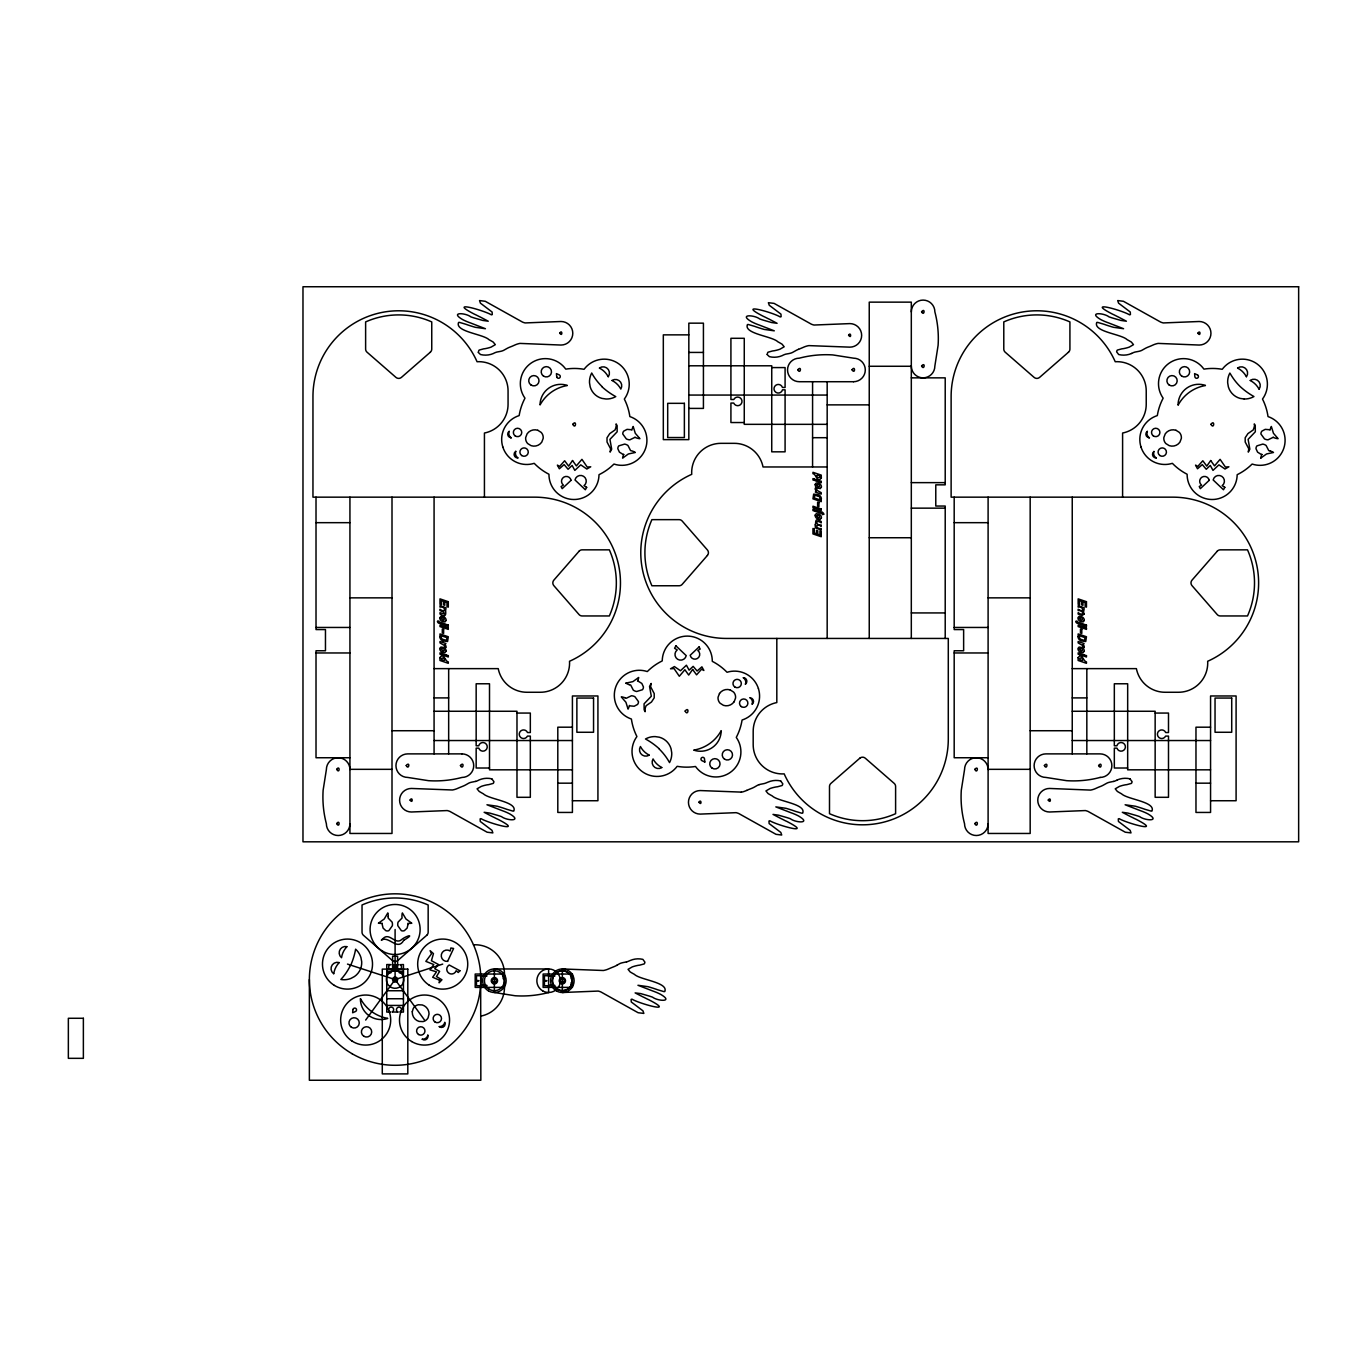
<?xml version="1.0" encoding="UTF-8"?>
<svg xmlns="http://www.w3.org/2000/svg" width="1367" height="1367" viewBox="0 0 1367 1367"><rect width="100%" height="100%" fill="white"/><g stroke="black" fill="none" stroke-linecap="round" stroke-linejoin="round"><path stroke-width="1.5" d="M816.509 475.631C817.91 480.398 823.156 475.391 817.244 475.152M444.753 659.902C444.788 656.04 437.525 659.031 444.104 660.449M1082.92 659.902C1082.647 655.784 1075.829 659.236 1082.271 660.449M445.984 620.515L444.976 621.917L442.464 621.438A3.674 3.674 0 0 1 439.798 617.679M445.984 651.239L444.976 652.657L442.464 652.179A3.674 3.674 0 0 1 439.798 648.419M815.262 484.362L816.27 482.961L818.765 483.422A3.674 3.674 0 0 1 821.447 487.182M815.262 515.086L816.27 513.684L818.765 514.163A3.674 3.674 0 0 1 821.447 517.922M439.918 617.696L440.96 616.295L443.455 616.773A3.657 3.657 0 0 1 446.103 620.515M439.918 648.419L440.96 647.018L443.455 647.497A3.657 3.657 0 0 1 446.103 651.256M821.311 487.182L820.285 488.583L817.791 488.104A3.657 3.657 0 0 1 815.142 484.345M821.311 517.905L820.285 519.306L817.791 518.828A3.657 3.657 0 0 1 815.142 515.086M491.864 778.951L493.931 781.668A11.278 11.278 0 0 1 493.675 782.607A2.29 2.29 0 0 1 493.197 783.411L488.685 784.641A23.41 23.41 0 0 0 486.549 784.948L484.704 785.359A40.907 40.907 0 0 0 481.269 786.401L477.066 788.827L479.168 791.408A91.384 91.384 0 0 0 483.371 793.817C489.01 799.439 517.683 801.763 513.821 811.007A4.05 4.05 0 0 1 512.915 811.092L506.764 809.298A124.38 124.38 0 0 0 503.312 808.102L501.877 807.641A180.649 180.649 0 0 0 497.092 806.205L486.96 804.77L502.031 810.58A57.687 57.687 0 0 1 509.686 813.861C523.117 821.67 506.935 820.815 501.535 816.646A86.702 86.702 0 0 0 497.742 815.398L492.24 813.809A92.99 92.99 0 0 1 489.779 813.092L484.14 812.288L492.12 816.475A56.611 56.611 0 0 1 494.017 817.381L496.136 818.457A36.806 36.806 0 0 0 497.878 819.26C526.38 833.904 488.002 823.002 481.047 818.662A2.649 2.649 0 0 0 480.125 818.936L480.261 821.464L491.966 830.316L492.872 832.913L487.13 832.213L449.88 811.417A17.412 17.412 0 0 0 447.214 810.563L411.364 811.998A11.773 11.773 0 0 1 399.591 800.225A11.773 11.773 0 0 1 411.364 788.451L452.392 789.989A21.889 21.889 0 0 0 457.877 788.281L459.209 787.717A42.104 42.104 0 0 1 460.508 787.17L462.764 786.264A26.776 26.776 0 0 0 466.164 784.624L468.608 783.223A11.978 11.978 0 0 1 470.299 782.522L471.427 782.232A37.268 37.268 0 0 1 472.948 781.924L475.511 781.394M767.195 354.378L767.297 353.933A11.278 11.278 0 0 1 767.57 352.994A2.29 2.29 0 0 1 768.049 352.19L772.56 350.96A23.41 23.41 0 0 0 774.696 350.653L776.541 350.242A40.907 40.907 0 0 0 779.976 349.2L784.18 346.774L782.078 344.194A91.384 91.384 0 0 0 777.857 341.784C772.235 336.162 743.563 333.838 747.424 324.594A4.05 4.05 0 0 1 748.33 324.509L754.481 326.303A124.38 124.38 0 0 0 757.933 327.499L759.368 327.96A180.649 180.649 0 0 0 764.136 329.413L774.286 330.831L759.215 325.021A57.687 57.687 0 0 1 751.56 321.741C738.129 313.932 754.311 314.786 759.71 318.955A86.702 86.702 0 0 0 763.504 320.203L769.006 321.792A92.99 92.99 0 0 1 771.466 322.509L777.088 323.313L769.125 319.126A56.611 56.611 0 0 1 767.229 318.221L765.11 317.144A36.806 36.806 0 0 0 763.367 316.341C735.036 301.868 772.885 312.411 780.198 316.939A2.649 2.649 0 0 0 781.121 316.666L780.967 314.137L769.279 305.285L768.374 302.688L774.098 303.389L811.366 324.184A17.412 17.412 0 0 0 814.014 325.038L849.881 323.603A11.773 11.773 0 0 1 861.654 335.376A11.773 11.773 0 0 1 849.881 347.15L808.854 345.612A21.889 21.889 0 0 0 803.369 347.321L802.036 347.884A42.104 42.104 0 0 1 800.737 348.431L798.482 349.337M478.296 352.447L480.518 354.531A20.215 20.215 0 0 0 493.35 353.523L494.188 353.062A19.804 19.804 0 0 1 496.87 352.054L499.433 351.575A37.268 37.268 0 0 0 500.971 351.268L502.082 350.96A11.978 11.978 0 0 0 503.774 350.277L506.234 348.893A26.776 26.776 0 0 1 509.618 347.218L511.873 346.329A42.104 42.104 0 0 0 513.172 345.766L514.488 345.185A21.889 21.889 0 0 1 519.973 343.407L561.017 345.048A11.773 11.773 0 0 0 572.79 333.275A11.773 11.773 0 0 0 561.017 321.501L525.167 322.937A17.412 17.412 0 0 1 522.502 322.082L485.251 301.287L479.527 300.569L480.432 303.166L492.12 312.035L492.274 314.547A2.649 2.649 0 0 1 491.334 314.82C484.311 310.463 446.052 299.629 474.503 314.222A36.806 36.806 0 0 1 476.246 315.025L478.365 316.102A56.611 56.611 0 0 0 480.261 317.024L488.241 321.211L482.619 320.408A92.99 92.99 0 0 0 480.142 319.673L474.639 318.101A86.702 86.702 0 0 1 470.846 316.854C465.446 312.667 449.265 311.83 462.695 319.622A57.687 57.687 0 0 0 470.351 322.885L485.422 328.712L475.289 327.294A180.649 180.649 0 0 1 470.504 325.842L469.069 325.38A124.38 124.38 0 0 1 465.617 324.184L459.466 322.39A4.05 4.05 0 0 0 458.56 322.492C454.733 331.737 483.269 334.044 489.01 339.682A91.384 91.384 0 0 1 493.214 342.075L495.315 344.655L491.129 347.098A40.907 40.907 0 0 1 487.677 348.124L485.832 348.534A23.41 23.41 0 0 1 483.696 348.841L479.185 350.072A2.29 2.29 0 0 0 478.706 350.892A11.278 11.278 0 0 0 478.45 351.815L478.365 352.19M767.16 354.566L769.382 356.65A20.215 20.215 0 0 0 782.214 355.625L783.052 355.181A19.804 19.804 0 0 1 785.735 354.156L788.298 353.694A37.268 37.268 0 0 0 789.818 353.37L790.929 353.079A11.978 11.978 0 0 0 792.638 352.378L795.098 351.011A26.776 26.776 0 0 1 798.482 349.32M447.59 961.377L453.605 948.476L450.871 947.98L450.136 951.005A5.69 5.69 0 0 0 441.404 954.371A5.69 5.69 0 0 0 447.59 961.377M719.486 693.462L718.068 697.204A7.519 7.519 0 0 0 720.067 703.202L723.451 705.338A9.364 9.364 0 0 0 734.113 701.767M734.13 701.784L735.549 698.041A7.519 7.519 0 0 0 733.566 692.044L730.183 689.908M365.673 1020.055L395.097 979.558L442.703 964.094M1260.716 458.116L1266.543 453.964L1273.48 452.477A12.286 12.286 0 0 0 1270.131 450.939M617.132 965.102L619.593 963.718A11.978 11.978 0 0 1 621.302 963.034L622.412 962.744A37.268 37.268 0 0 1 623.933 962.419L626.496 961.907M746.741 790.416L748.074 789.836A42.104 42.104 0 0 1 749.355 789.272L751.628 788.383A26.776 26.776 0 0 0 755.028 786.726L757.455 785.324A11.978 11.978 0 0 1 759.163 784.641M1131.483 353.438L1132.354 353.062A19.804 19.804 0 0 1 1135.037 352.054L1137.6 351.575A37.268 37.268 0 0 0 1139.138 351.268L1140.249 350.96A11.978 11.978 0 0 0 1141.941 350.277L1144.401 348.893A26.776 26.776 0 0 1 1147.784 347.218L1150.04 346.329A42.104 42.104 0 0 0 1151.339 345.766L1152.654 345.185A21.889 21.889 0 0 1 1158.139 343.407L1199.184 345.048A11.773 11.773 0 0 0 1210.957 333.275A11.773 11.773 0 0 0 1199.184 321.501L1163.334 322.937A17.412 17.412 0 0 1 1160.668 322.082L1123.418 301.287L1117.693 300.569L1118.582 303.166L1130.287 312.035L1130.424 314.547A2.649 2.649 0 0 1 1129.501 314.82C1122.358 310.377 1084.287 299.698 1112.67 314.222A36.806 36.806 0 0 1 1114.413 315.025L1116.531 316.102A56.611 56.611 0 0 0 1118.428 317.024L1126.408 321.211L1120.769 320.408A92.99 92.99 0 0 0 1118.309 319.673L1112.806 318.101A86.702 86.702 0 0 1 1109.013 316.854C1103.613 312.667 1087.414 311.83 1100.862 319.622A57.687 57.687 0 0 0 1108.517 322.885L1123.589 328.712L1113.456 327.294A180.649 180.649 0 0 1 1108.671 325.842L1107.236 325.38A124.38 124.38 0 0 1 1103.784 324.184L1097.633 322.39A4.05 4.05 0 0 0 1096.727 322.492C1093.036 331.822 1121.401 334.009 1127.177 339.682A91.384 91.384 0 0 1 1131.38 342.075L1133.482 344.655L1129.296 347.098A40.907 40.907 0 0 1 1125.844 348.124L1123.999 348.534A23.41 23.41 0 0 1 1121.863 348.841L1117.352 350.072A2.29 2.29 0 0 0 1116.873 350.892A11.278 11.278 0 0 0 1116.617 351.815L1118.684 354.531A20.215 20.215 0 0 0 1131.517 353.523M1117.232 780.044L1116.361 780.437A19.804 19.804 0 0 1 1113.678 781.446M759.163 784.641L760.274 784.333A37.268 37.268 0 0 1 761.812 784.026L764.358 783.513A19.804 19.804 0 0 0 767.041 782.522L767.929 782.163A20.215 20.215 0 0 1 780.745 780.95M1113.661 781.394L1111.115 781.907A37.268 37.268 0 0 0 1109.577 782.232L1108.466 782.522A11.978 11.978 0 0 0 1106.774 783.223L1104.314 784.59A26.776 26.776 0 0 1 1100.931 786.281L1098.675 787.17A42.104 42.104 0 0 0 1097.376 787.717L1096.061 788.315A21.889 21.889 0 0 1 1090.576 790.092L1049.531 788.451A11.773 11.773 0 0 0 1037.758 800.225A11.773 11.773 0 0 0 1049.531 811.998L1085.381 810.563A17.412 17.412 0 0 1 1088.047 811.417L1125.297 832.213L1131.022 832.913L1130.133 830.316L1118.428 821.464L1118.291 818.936A2.649 2.649 0 0 1 1119.214 818.662C1126.237 823.037 1164.496 833.853 1136.045 819.26A36.806 36.806 0 0 1 1134.302 818.457L1132.184 817.381A56.611 56.611 0 0 0 1130.287 816.475L1122.307 812.288L1127.946 813.092A92.99 92.99 0 0 0 1130.406 813.809L1135.909 815.398A86.702 86.702 0 0 1 1139.702 816.646C1145.102 820.832 1161.301 821.67 1147.853 813.861A57.687 57.687 0 0 0 1140.198 810.597L1125.126 804.77L1135.259 806.205A180.649 180.649 0 0 1 1140.044 807.641L1141.479 808.102A124.38 124.38 0 0 1 1144.931 809.298L1151.082 811.092A4.05 4.05 0 0 0 1151.988 811.007C1155.816 801.745 1127.279 799.456 1121.538 793.817A91.384 91.384 0 0 1 1117.335 791.408L1115.233 788.827L1119.436 786.401A40.907 40.907 0 0 1 1122.871 785.359L1124.716 784.948A23.41 23.41 0 0 1 1126.852 784.641L1131.363 783.411A2.29 2.29 0 0 0 1131.842 782.607A11.278 11.278 0 0 0 1132.098 781.668L1130.031 778.951M741.256 792.108L700.212 790.553A11.773 11.773 0 0 0 688.455 802.326A11.773 11.773 0 0 0 700.212 814.1L736.078 812.664A17.412 17.412 0 0 1 738.744 813.519L775.995 834.314L781.719 835.032L780.813 832.435L769.125 823.566L768.972 821.054A2.649 2.649 0 0 1 769.911 820.781C776.986 825.172 815.193 835.955 786.743 821.379A36.806 36.806 0 0 1 784.983 820.576L782.881 819.499A56.611 56.611 0 0 0 780.984 818.577L773.004 814.407L778.626 815.193A92.99 92.99 0 0 0 781.104 815.928L786.606 817.5A86.702 86.702 0 0 1 790.399 818.748C795.799 822.934 811.981 823.771 798.533 815.979A57.687 57.687 0 0 0 790.895 812.716L775.824 806.889L785.957 808.307A180.649 180.649 0 0 1 790.741 809.76L792.177 810.221A124.38 124.38 0 0 1 795.628 811.417L801.763 813.211A4.05 4.05 0 0 0 802.685 813.109C806.513 803.864 777.977 801.558 772.235 795.919A91.384 91.384 0 0 1 768.032 793.526L765.93 790.946L770.117 788.503A40.907 40.907 0 0 1 773.568 787.477L775.414 787.067A23.41 23.41 0 0 1 777.55 786.76L782.061 785.529A2.29 2.29 0 0 0 782.539 784.709A11.278 11.278 0 0 0 782.795 783.787L780.711 781.07M625.932 683.124L632.87 681.637L638.697 677.485A15.686 15.686 0 0 1 637.552 681.176A8.287 8.287 0 0 1 638.645 681.467L641.824 683.449L643.396 686.849A4.118 4.118 0 0 1 642.439 689.737L636.663 691.497A8.185 8.185 0 0 1 633.297 690.13L630.665 685.004L629.264 684.696M510.985 437.884L511.275 437.867A5.365 5.365 0 0 1 509.19 431.237A3.588 3.588 0 0 0 511.002 437.73M1149.151 437.884L1149.442 437.867A5.365 5.365 0 0 1 1147.357 431.237A3.588 3.588 0 0 0 1149.169 437.73M688.831 334.864L663.32 334.864L663.32 439.627L688.831 439.627L688.831 323.159L703.424 323.159L703.424 408.408L688.831 408.408M688.831 352.43L703.424 352.43M688.831 365.792L771.74 365.792L771.74 451.828L785.085 451.828L785.085 389.817L782.488 389.817A4.306 4.306 0 0 1 775.926 392.346A4.306 4.306 0 0 1 775.721 385.306A4.306 4.306 0 0 1 782.437 387.459L785.085 387.459L785.085 367.586L771.74 367.586M869.241 366.271L911.311 366.271M911.311 377.856L945.212 377.856L945.212 484.841L935.78 484.841L935.78 506.046L945.212 506.046L945.212 638.44M688.831 395.063L827.172 395.063M827.172 404.871L869.241 404.871M744.263 422.54L730.918 422.54L730.918 403.06L733.72 403.06A4.306 4.306 0 0 0 740.282 404.82A4.306 4.306 0 0 0 740.418 398.036A4.306 4.306 0 0 0 733.806 399.506L730.918 399.506L730.918 338.298L744.263 338.298L744.263 424.334L827.172 424.334M812.579 437.696L827.172 437.696M827.172 466.967L763.025 466.967A29.271 29.271 0 0 0 734.301 443.335L720.956 443.335A29.271 29.271 0 0 0 691.719 474.332A85.745 85.745 0 0 0 726.475 638.44L948.288 638.44L948.288 739.137A85.745 85.745 0 0 1 784.18 773.876A29.271 29.271 0 0 1 753.183 744.656L753.183 731.311A29.271 29.271 0 0 1 776.815 702.57L776.815 638.44M911.311 482.636L945.212 482.636M911.311 508.148L945.212 508.148M316.016 522.672L349.935 522.672M954.183 522.672L988.102 522.672M869.241 537.744L911.311 537.744M349.935 597.857L392.004 597.857M988.102 597.857L1030.171 597.857M911.311 612.929L945.212 612.929M316.016 627.453L349.935 627.453M954.183 627.453L988.102 627.453M316.016 652.965L349.935 652.965M954.183 652.965L988.102 652.965M434.074 668.634L498.22 668.634A29.271 29.271 0 0 0 526.944 692.266L540.29 692.266A29.271 29.271 0 0 0 569.526 661.269A85.745 85.745 0 0 0 534.77 497.161L312.958 497.161L312.958 396.464A85.745 85.745 0 0 1 477.066 361.725A29.271 29.271 0 0 1 508.063 390.945L508.063 404.29A29.271 29.271 0 0 1 484.431 433.031L484.431 497.161M1072.241 668.634L1136.387 668.634A29.271 29.271 0 0 0 1165.111 692.266L1178.457 692.266A29.271 29.271 0 0 0 1207.676 661.269A85.745 85.745 0 0 0 1172.937 497.161L951.124 497.161L951.124 396.464A85.745 85.745 0 0 1 1115.233 361.725A29.271 29.271 0 0 1 1146.229 390.945L1146.229 404.29A29.271 29.271 0 0 1 1122.597 433.031L1122.597 497.161M434.074 697.905L448.666 697.905M1072.241 697.905L1086.833 697.905M434.074 711.267L516.982 711.267L516.982 797.303L530.328 797.303L530.328 736.095L527.44 736.095A4.306 4.306 0 0 1 520.827 737.565A4.306 4.306 0 0 1 520.964 730.781A4.306 4.306 0 0 1 527.525 732.541L530.328 732.541L530.328 713.061L516.982 713.061M1072.241 711.267L1155.149 711.267L1155.149 797.303L1168.495 797.303L1168.495 736.095L1165.607 736.095A4.306 4.306 0 0 1 1158.994 737.565A4.306 4.306 0 0 1 1159.131 730.781A4.306 4.306 0 0 1 1165.692 732.541L1168.495 732.541L1168.495 713.061L1155.149 713.061M572.414 727.193L557.804 727.193L557.804 812.442L572.414 812.442L572.414 695.974L597.926 695.974L597.926 800.737L572.414 800.737M1210.564 727.193L1195.971 727.193L1195.971 812.442L1210.564 812.442L1210.564 695.974L1236.093 695.974L1236.093 800.737L1210.564 800.737M392.004 730.73L434.074 730.73M1030.171 730.73L1072.241 730.73M434.074 740.538L572.414 740.538M1072.241 740.538L1210.564 740.538M349.935 757.745L316.016 757.745L316.016 650.76L325.466 650.76L325.466 629.572L316.016 629.572L316.016 497.161M988.102 757.745L954.183 757.745L954.183 650.76L963.632 650.76L963.632 629.572L954.183 629.572L954.183 497.161M489.506 768.015L476.16 768.015L476.16 748.142L478.809 748.142A4.306 4.306 0 0 0 485.524 750.295A4.306 4.306 0 0 0 485.319 743.255A4.306 4.306 0 0 0 478.74 745.784L476.16 745.784L476.16 683.773L489.506 683.773L489.506 769.826L572.414 769.826M1127.672 768.015L1114.327 768.015L1114.327 748.142L1116.976 748.142A4.306 4.306 0 0 0 1123.691 750.295A4.306 4.306 0 0 0 1123.486 743.255A4.306 4.306 0 0 0 1116.907 745.784L1114.327 745.784L1114.327 683.773L1127.672 683.773L1127.672 769.826L1210.564 769.826M349.935 769.331L392.004 769.331M988.102 769.331L1030.171 769.331M557.804 783.171L572.414 783.171M1195.971 783.171L1210.564 783.171M386.758 971.219L403.436 971.219M386.758 972.791L390.928 972.791M399.267 972.791L403.436 972.791M504.474 974.039L475.186 974.039L475.186 987.384L504.474 987.384L504.474 974.039A29.271 29.271 0 0 0 473.478 944.819M486.772 975.713L476.485 975.713L476.485 980.293L478.98 980.72L476.485 981.13L476.485 985.727L486.772 985.727M554.729 975.713L544.442 975.713L544.442 980.293L546.937 980.72L544.442 981.13L544.442 985.727L554.729 985.727M480.654 976.123L486.772 976.123M548.611 976.123L554.729 976.123M480.654 985.299L486.772 985.299M548.611 985.299L554.729 985.299M386.758 990.75L403.436 990.75M386.758 998.747L403.436 998.747M386.758 1005.428L403.436 1005.428M1270.148 450.905L1268.747 450.597L1266.115 445.471A8.185 8.185 0 0 0 1262.749 444.104L1256.974 445.864A4.118 4.118 0 0 0 1256.017 448.752L1257.589 452.152L1260.767 454.134A8.287 8.287 0 0 0 1261.878 454.425M347.491 964.094L395.097 979.558L424.522 1020.055M816.133 490.941L815.33 492.086L821.242 494.102L821.242 492.684L816.543 490.07M818.32 496.17L814.852 495.298L814.254 497.93L819.944 499.861L819.944 498.579A2.563 2.563 0 0 0 818.372 496.05M822.097 512.283L815.33 509.994L815.33 511.361L821.909 513.599M822.353 514.641L823.652 514.265M1077.059 620.96L1075.744 621.336A2.204 2.204 0 0 0 1077.333 623.284L1084.082 625.608L1084.082 624.241L1077.504 622.019M1083.262 644.66L1084.082 643.515L1078.153 641.499L1078.153 642.934L1082.869 645.6M443.506 611.767L439.986 610.588L439.986 609.221C446.018 614.091 446.069 605.889 439.986 607.085L439.986 605.718L445.915 607.734L445.915 609.101C444.685 610.468 448.427 619.371 439.986 614.073L439.986 612.706L444.378 613.92L443.677 611.835M438.892 620.96L437.577 621.336M439.337 622.019L445.915 624.241L445.915 625.608L439.149 623.318A2.204 2.204 0 0 1 437.474 621.336M442.925 639.431L446.394 640.303L446.992 637.671L441.302 635.74L441.302 637.022A2.563 2.563 0 0 0 442.874 639.551M443.113 640.901L447.573 641.499L448.291 636.749L439.986 633.929L439.986 636.612M445.095 644.66L445.915 643.515L439.986 641.499L439.986 642.934L444.702 645.6M1175.962 430.263L1179.345 432.399A7.519 7.519 0 0 1 1181.344 438.397L1179.926 442.139A9.364 9.364 0 0 1 1169.246 445.659L1165.846 443.557A7.519 7.519 0 0 1 1163.847 437.56L1165.265 433.817A9.364 9.364 0 0 1 1175.962 430.297M537.795 430.263L541.178 432.399A7.519 7.519 0 0 1 543.177 438.397L541.759 442.139A9.364 9.364 0 0 1 531.08 445.659L527.679 443.557A7.519 7.519 0 0 1 525.68 437.56L527.098 433.817A9.364 9.364 0 0 1 537.795 430.297M624.907 697.7L626.223 698.281L631.4 695.769A8.185 8.185 0 0 1 634.92 696.726L638.457 701.596A4.118 4.118 0 0 1 637.5 704.483L634.185 706.243L630.46 705.919A8.287 8.287 0 0 1 629.384 705.475A15.686 15.686 0 0 1 628.068 709.114L625.949 702.296L621.302 696.931A12.286 12.286 0 0 1 624.907 697.734M439.268 1026.634L439.49 1026.805A3.588 3.588 0 0 0 444.788 1022.294A5.365 5.365 0 0 1 439.285 1026.6M1082.561 646.301L1083.706 647.531M815.706 488.07L816.851 489.301M444.395 646.301L445.539 647.531M556.728 376.831L556.42 373.601L559.376 374.951A1.794 1.794 0 0 1 559.53 377.975A1.794 1.794 0 0 1 556.745 376.831M1086.833 668.634L1086.833 753.883M1078.153 636.612L1078.153 633.929L1086.457 636.749L1085.74 641.499L1081.28 640.901A4.614 4.614 0 0 1 1078.016 636.612M1072.241 497.161L1072.241 753.883M1030.171 497.161L1030.171 833.46L988.102 833.46L988.102 497.161M911.311 638.44L911.311 302.141L869.241 302.141L869.241 638.44M827.172 381.718L827.172 638.44M821.242 498.989L821.242 501.672L812.955 498.852L813.673 494.102L818.132 494.7A4.614 4.614 0 0 1 821.396 498.989M812.579 381.718L812.579 466.967M571.133 975.713L571.133 978.772M571.133 982.668L571.133 985.727M548.611 992.51L548.611 968.964L494.376 968.964L494.376 992.51L515.12 995.757A104.969 104.969 0 0 0 548.611 992.527M503.176 975.713L503.176 978.772M480.654 975.713L480.842 1080.255L309.369 1080.255L309.369 979.558M448.666 668.634L448.666 753.883M434.074 497.161L434.074 753.883M397.609 969.34L397.609 956.234L392.602 956.234L392.602 969.34M395.097 929.509L395.097 979.558M392.004 497.161L392.004 833.46L349.935 833.46L349.935 497.161M504.474 987.384A29.271 29.271 0 0 1 480.842 1016.108M346.842 946.784A19.975 19.975 0 0 0 341.528 957.72A6.322 6.322 0 0 1 346.893 946.63M333.787 973.629A19.975 19.975 0 0 1 339.101 962.71M333.685 973.765A6.322 6.322 0 0 1 339.153 962.556M350.448 965.41A58.781 58.781 0 0 1 343.066 976.978L340.879 979.49A18.916 18.916 0 0 0 350.806 978.499L354.514 976.499A16.814 16.814 0 0 0 361.708 961.753L360.956 957.618A18.916 18.916 0 0 0 355.625 949.194A71.238 71.238 0 0 1 350.618 965.478M387.545 1018.347A38.327 38.327 0 0 1 360.529 998.747M387.596 1018.483A20.659 20.659 0 0 1 360.392 998.747M427.871 1035.178A5.365 5.365 0 0 1 422.283 1039.245M427.786 1035.212A3.571 3.571 0 0 1 422.232 1039.228M626.496 961.958A19.804 19.804 0 0 0 629.179 960.933L630.05 960.557A20.215 20.215 0 0 1 642.866 959.361L644.934 962.18A11.278 11.278 0 0 1 644.66 963.12A2.29 2.29 0 0 1 644.182 963.923L639.671 965.153A23.41 23.41 0 0 0 637.535 965.461L635.689 965.871A40.907 40.907 0 0 0 632.255 966.913L628.051 969.34L630.153 971.92A91.384 91.384 0 0 0 634.373 974.329C639.995 979.934 668.668 982.258 664.806 991.519A4.05 4.05 0 0 1 663.901 991.605L657.749 989.811A124.38 124.38 0 0 0 654.297 988.614L652.862 988.153A180.649 180.649 0 0 0 648.078 986.701L637.945 985.282L653.016 991.092A57.687 57.687 0 0 1 660.671 994.373C674.102 1002.182 657.92 1001.327 652.52 997.158A86.702 86.702 0 0 0 648.727 995.911L643.225 994.322A92.99 92.99 0 0 1 640.764 993.604L635.125 992.903L643.105 996.987A56.611 56.611 0 0 1 645.002 997.893L647.121 998.969A36.806 36.806 0 0 0 648.864 999.773C677.383 1014.417 638.987 1003.515 632.032 999.174A2.649 2.649 0 0 0 631.11 999.448L631.264 1001.977L642.951 1010.828L643.857 1013.425L638.133 1012.725L600.865 991.929A17.412 17.412 0 0 0 598.216 991.075L562.35 992.51L562.35 968.964L603.377 970.502A21.889 21.889 0 0 0 608.862 968.793L610.195 968.229A42.104 42.104 0 0 1 611.493 967.682L613.749 966.777A26.776 26.776 0 0 0 617.149 965.136M349.935 769.518A11.773 11.773 0 0 0 338.162 757.745A11.773 11.773 0 0 0 326.388 769.518L323.125 790.246A104.969 104.969 0 0 0 326.371 823.737A11.773 11.773 0 0 0 338.162 835.51A11.773 11.773 0 0 0 349.935 823.737M491.881 778.848A20.215 20.215 0 0 0 479.031 779.976L478.194 780.437A19.804 19.804 0 0 1 475.511 781.446M623.694 454.425A15.686 15.686 0 0 0 622.583 458.133L628.376 453.964L635.313 452.477A12.286 12.286 0 0 0 631.964 450.939L630.58 450.597L627.949 445.471A8.185 8.185 0 0 0 624.582 444.104L618.807 445.864A4.118 4.118 0 0 0 617.85 448.752L619.422 452.152L622.6 454.134A8.287 8.287 0 0 0 623.711 454.425M567.202 385.545A38.327 38.327 0 0 0 540.05 404.94A20.659 20.659 0 0 1 567.254 385.409M602.027 386.571A58.781 58.781 0 0 1 593.398 375.891L591.706 373.02A18.916 18.916 0 0 0 589.502 382.743L590.202 386.895A16.814 16.814 0 0 0 601.907 398.395L606.077 399.01A18.916 18.916 0 0 0 615.748 396.618A71.238 71.238 0 0 1 601.89 386.707M599.515 368.15A19.975 19.975 0 0 1 608.178 376.66M599.412 368.013A6.322 6.322 0 0 1 608.315 376.745M612.143 380.556A19.975 19.975 0 0 1 620.823 389.065A6.322 6.322 0 0 0 612.057 380.419M911.311 366.083A11.773 11.773 0 0 0 923.084 377.856A11.773 11.773 0 0 0 934.857 366.083L938.104 345.355A104.969 104.969 0 0 0 934.874 311.864A11.773 11.773 0 0 0 923.084 300.091A11.773 11.773 0 0 0 911.311 311.864M746.724 790.382A21.889 21.889 0 0 1 741.273 792.211M629.281 684.662A12.286 12.286 0 0 1 625.949 683.141M719.52 693.479A9.364 9.364 0 0 1 730.166 689.942M659.219 749.031A58.781 58.781 0 0 1 667.848 759.71L669.54 762.581A18.916 18.916 0 0 0 671.744 752.858L671.043 748.706A16.814 16.814 0 0 0 659.338 737.206L655.169 736.591A18.916 18.916 0 0 0 645.497 738.983A71.238 71.238 0 0 1 659.355 748.894M661.731 767.451A19.975 19.975 0 0 1 653.067 758.941A6.322 6.322 0 0 0 661.833 767.588M649.086 755.045A19.975 19.975 0 0 1 640.422 746.536A6.322 6.322 0 0 0 649.188 755.182M988.102 769.518A11.773 11.773 0 0 0 976.328 757.745A11.773 11.773 0 0 0 964.555 769.518L961.291 790.246A104.969 104.969 0 0 0 964.538 823.737A11.773 11.773 0 0 0 976.328 835.51A11.773 11.773 0 0 0 988.102 823.737M1100.11 777.43A11.773 11.773 0 0 0 1111.884 765.657A11.773 11.773 0 0 0 1100.11 753.883L1045.892 753.883A11.773 11.773 0 0 0 1034.118 765.657A11.773 11.773 0 0 0 1045.892 777.43L1066.619 780.677A104.969 104.969 0 0 0 1100.11 777.447M1117.198 779.976A20.215 20.215 0 0 1 1130.048 778.848M1260.75 458.133A15.686 15.686 0 0 1 1261.861 454.425M1156.243 457.911A5.365 5.365 0 0 1 1153.953 451.366M1156.294 457.962A3.588 3.588 0 0 1 1153.782 451.623M1178.217 404.94A38.327 38.327 0 0 1 1205.369 385.545M1178.064 404.94A20.659 20.659 0 0 1 1205.421 385.409M1237.682 368.15A19.975 19.975 0 0 1 1246.345 376.66M1237.579 368.013A6.322 6.322 0 0 1 1246.482 376.745M1250.309 380.556A19.975 19.975 0 0 1 1258.99 389.065M1250.224 380.419A6.322 6.322 0 0 1 1259.127 389.151M444.736 644.814A2.102 2.102 0 0 1 445.847 647.668M443.079 640.986A4.614 4.614 0 0 1 439.849 636.612M822.08 512.317A2.204 2.204 0 0 1 823.771 514.265M816.492 490.787A2.102 2.102 0 0 1 815.398 487.934M1082.903 644.814A2.102 2.102 0 0 1 1084.014 647.668M572.756 424.351C575.985 430.127 576.823 418.917 572.756 424.351M685.14 711.13C688.079 716.923 689.617 705.782 685.157 711.011M1210.923 424.351C1214.204 430.109 1214.99 418.798 1210.923 424.351M439.901 657.578L439.986 660.483L448.291 663.303L448.291 661.936C445.334 661.765 443.592 652.042 439.901 657.578M815.245 524.877L815.33 527.867L821.242 529.883L821.242 528.516C815.552 529.73 814.971 521.562 821.242 526.38L821.242 525.013C815.535 525.987 814.92 518.281 821.242 522.895L821.242 521.528C813.98 516.709 816.372 523.1 815.245 524.74M821.345 477.954C816.97 483.798 816.355 473.853 812.955 473.665L812.955 472.298L821.242 475.118L821.345 478.04M1078.067 657.578L1078.153 660.483L1086.457 663.303L1086.457 661.936C1083.313 661.611 1082.168 652.23 1078.067 657.578M1084.168 614.091L1082.151 615.406L1078.153 614.073L1078.153 612.706C1084.458 617.371 1083.911 609.494 1078.153 610.588L1078.153 609.221C1084.527 613.903 1083.877 605.94 1078.153 607.085L1078.153 605.718L1084.082 607.734L1084.082 609.101C1084.236 609.99 1082.852 611.903 1084.168 614.091M1085.159 639.038L1084.287 640.371L1081.092 639.431A2.563 2.563 0 0 1 1079.452 637.022L1079.469 635.74L1085.159 637.671L1085.159 639.038M441.216 618.448C445.762 624.087 444.548 615.167 441.216 618.38M441.216 649.171C445.625 654.759 444.89 645.993 441.233 649.052M816.543 485.114C820.815 490.719 820.166 481.987 816.56 484.977M816.543 515.837C820.781 521.51 820.268 512.591 816.543 515.786M1079.383 618.448C1083.706 624.053 1083.125 615.27 1079.4 618.311M1079.383 649.171C1083.638 654.793 1083.16 646.044 1079.4 649.052M616.38 426.043L615.099 429.921L609.767 433.595L607.016 437.782L607.033 442.019L610.605 448.803L610.109 452.101L611.681 449.162L609.938 439.354L617.166 431.784L617.098 425.94A13.021 13.021 0 0 0 616.141 423.89L616.124 424.112A8.407 8.407 0 0 1 616.363 425.462L616.38 426.043M644.882 708.943L644.882 710.139A8.407 8.407 0 0 0 645.121 711.489L645.104 711.711A13.021 13.021 0 0 1 644.147 709.661L644.079 703.817L651.307 696.247L649.547 686.439L651.153 683.449L650.641 686.798L654.212 693.582L654.212 697.819L651.478 702.006L646.147 705.68L644.882 708.943M1254.547 426.043L1253.266 429.921L1247.934 433.595L1245.183 437.782L1245.2 442.019L1248.772 448.803L1248.276 452.101L1249.848 449.162L1248.105 439.354L1255.316 431.784L1255.265 425.94A13.021 13.021 0 0 0 1254.308 423.89L1254.291 424.112A8.407 8.407 0 0 1 1254.53 425.462L1254.547 426.043M336.658 769.399C339.768 774.576 340.041 764.495 336.675 769.296M336.658 823.635C339.614 828.846 340.178 818.799 336.675 823.532M406.221 765.554C408.853 770.766 410.373 760.736 406.238 765.452M410.066 800.122C413.056 804.445 412.714 795.799 410.083 800.037M460.44 765.554C463.088 770.766 464.626 760.736 460.457 765.452M559.735 333.172C562.691 337.546 562.35 328.712 559.735 333.172M698.93 802.241C701.937 806.564 701.391 798.055 698.93 802.241M797.798 369.842C800.498 375.019 802.002 364.972 797.798 369.722M848.599 335.291C851.692 339.614 850.923 330.934 848.599 335.291M852.017 369.842C855.264 374.9 855.452 364.869 852.034 369.722M921.58 311.761C924.229 317.041 925.493 306.994 921.58 311.761M921.58 365.98C924.16 371.209 925.784 361.315 921.597 365.878M974.825 769.399C977.285 774.679 979.011 764.768 974.825 769.296M974.825 823.635C977.508 828.898 978.755 818.867 974.825 823.532M1044.388 765.554C1046.968 770.783 1048.523 760.872 1044.388 765.452M1048.233 800.122C1051.138 804.445 1051.001 795.97 1048.25 800.037M1098.607 765.554C1101.46 770.851 1102.349 760.599 1098.607 765.554M1197.902 333.172C1200.636 337.615 1200.739 328.917 1197.902 333.172M407.998 924.434L407.127 928.073L404.393 930.654A4.118 4.118 0 0 1 401.351 930.654L397.848 925.749A8.185 8.185 0 0 1 398.07 922.127L402.086 917.992L401.949 916.573A12.286 12.286 0 0 1 402.376 912.934L405.982 919.017L411.792 923.221A15.686 15.686 0 0 1 407.913 923.323A8.287 8.287 0 0 1 407.998 924.434M412.304 1011.614L412.27 1012.434A9.364 9.364 0 0 0 419.054 1021.405L423.035 1021.593A7.519 7.519 0 0 0 428.093 1017.8L429.05 1013.921A9.364 9.364 0 0 0 422.266 1004.95L418.285 1004.762A7.519 7.519 0 0 0 413.227 1008.556L412.304 1011.614M388.245 916.573L388.108 917.992L392.124 922.127A8.185 8.185 0 0 1 392.346 925.749L388.86 930.654A4.118 4.118 0 0 1 385.802 930.654L383.068 928.073L382.196 924.434A8.287 8.287 0 0 1 382.282 923.289A15.686 15.686 0 0 1 378.42 923.186L384.212 919.017L387.818 912.917A12.286 12.286 0 0 1 388.211 916.573M352.959 1009.529L352.635 1012.776L355.608 1011.443A1.794 1.794 0 0 0 355.796 1008.419A1.794 1.794 0 0 0 352.976 1009.547M1084.151 620.515L1083.142 621.917L1080.631 621.438A3.674 3.674 0 0 1 1077.965 617.679L1079.11 616.295L1081.622 616.773A3.657 3.657 0 0 1 1084.27 620.515M1084.151 651.239L1083.142 652.657L1080.631 652.179A3.674 3.674 0 0 1 1077.965 648.419L1079.11 647.018L1081.622 647.497A3.657 3.657 0 0 1 1084.27 651.256M439.644 980.259L439.115 982.805L441.951 979.78L436.466 976.568L439.627 971.339L434.74 968.707L438.568 964.572L431.425 960.728L433.459 953.619L430.109 950.646L431.476 953.876L425.838 961.36L433.8 964.555L429.956 969.869L436.483 971.834L432.673 977.268L439.644 980.259M586.665 487.335L585.332 489.762L574.994 479.954A5.69 5.69 0 0 1 583.624 476.331A5.69 5.69 0 0 1 584.017 485.661L586.665 487.335M675.913 645.839L674.58 648.266L677.212 649.94A5.69 5.69 0 0 0 677.622 659.27A5.69 5.69 0 0 0 686.234 655.647L675.913 645.839M1224.815 487.335L1223.482 489.762L1213.161 479.954A5.69 5.69 0 0 1 1221.79 476.331A5.69 5.69 0 0 1 1222.183 485.661L1224.815 487.335M635.023 437.32L629.845 439.832A8.185 8.185 0 0 1 626.325 438.892L622.771 434.005A4.118 4.118 0 0 1 623.745 431.118L627.06 429.358L630.785 429.682A8.287 8.287 0 0 1 631.844 430.127A15.686 15.686 0 0 1 633.177 426.487L635.296 433.305L639.927 438.67A12.286 12.286 0 0 1 636.338 437.884L635.023 437.32M1273.19 437.32L1268.012 439.832A8.185 8.185 0 0 1 1264.492 438.892L1260.938 434.005A4.118 4.118 0 0 1 1261.912 431.118L1265.227 429.358L1268.952 429.682A8.287 8.287 0 0 1 1270.011 430.127A15.686 15.686 0 0 1 1271.344 426.487L1273.463 433.305L1278.094 438.67A12.286 12.286 0 0 1 1274.505 437.884L1273.19 437.32M403.709 940.325C397.985 950.868 389.885 937.249 382.794 939.471A8.407 8.407 0 0 0 381.581 940.12L381.359 940.171A13.021 13.021 0 0 1 382.999 938.616C389.373 931.781 395.388 945.52 401.778 939.454C406.375 935.746 415.858 933.2 403.709 940.325M572.534 460.542L568.621 466.113L564.656 460.764L559.616 466.42L557.377 465.122L559.342 468.778L564.127 464.592L568.091 469.257L572.124 465.446L574.823 470.385L580.753 464.848L586.836 469.018L590.732 466.796L587.229 467.053L581.932 459.346L576.361 465.891L572.534 460.542M692.625 669.488L688.695 675.059L684.884 669.727L679.314 676.255L674.016 668.548L670.513 668.805L674.409 666.583L680.493 670.753L686.422 665.216L689.122 670.155L693.154 666.361L697.119 671.009L701.903 666.823L703.868 670.479L701.63 669.181L696.572 674.837L692.625 669.488M1210.701 460.542L1206.788 466.113L1202.823 460.764L1197.782 466.42L1195.544 465.122L1197.509 468.778L1202.294 464.592L1206.258 469.257L1210.291 465.446L1212.99 470.385L1218.92 464.848L1225.003 469.018L1228.899 466.796L1225.396 467.053L1220.099 459.346L1214.528 465.891L1210.701 460.542M579.027 551.277L553.84 580.155A4.169 4.169 0 0 0 553.84 585.64L579.027 614.535A4.169 4.169 0 0 0 582.171 615.953L609.34 615.953A81.559 81.559 0 0 0 609.34 549.842L582.171 549.842A4.169 4.169 0 0 0 579.027 551.277M707.405 555.446L682.218 584.324A4.169 4.169 0 0 1 679.074 585.76L651.905 585.76A81.559 81.559 0 0 1 651.905 519.648L679.074 519.648A4.169 4.169 0 0 1 682.218 521.083L707.405 549.961A4.169 4.169 0 0 1 707.405 555.446M1217.194 551.277L1192.007 580.155A4.169 4.169 0 0 0 1192.007 585.64L1217.194 614.535A4.169 4.169 0 0 0 1220.338 615.953L1247.507 615.953A81.559 81.559 0 0 0 1247.507 549.842L1220.338 549.842A4.169 4.169 0 0 0 1217.194 551.277M459.927 970.775L458.253 972.484L456.134 970.741A4.819 4.819 0 0 1 448.479 972.911A4.819 4.819 0 0 1 449.196 964.999L459.927 970.775M571.064 480.33L562.179 488.668L561.085 486.549L563.409 485.097A4.819 4.819 0 0 1 563.785 477.151A4.819 4.819 0 0 1 571.064 480.33M699.067 646.933L690.181 655.271A4.819 4.819 0 0 0 697.46 658.45A4.819 4.819 0 0 0 697.836 650.504L700.16 649.052L699.067 646.933M1209.231 480.33L1200.329 488.668L1199.252 486.549L1201.576 485.097A4.819 4.819 0 0 1 1201.952 477.151A4.819 4.819 0 0 1 1209.231 480.33M430.315 352.208L401.42 377.395A4.169 4.169 0 0 1 395.952 377.395L367.057 352.208A4.169 4.169 0 0 1 365.621 349.063L365.621 321.911A81.559 81.559 0 0 1 431.75 321.911L431.75 349.063A4.169 4.169 0 0 1 430.315 352.208M1068.481 352.208L1039.586 377.395A4.169 4.169 0 0 1 1034.118 377.395L1005.223 352.208A4.169 4.169 0 0 1 1003.788 349.063L1003.788 321.911A81.559 81.559 0 0 1 1069.917 321.911L1069.917 349.063A4.169 4.169 0 0 1 1068.481 352.208M426.726 935.301L397.831 960.488A4.169 4.169 0 0 1 392.363 960.488L363.468 935.301A4.169 4.169 0 0 1 362.033 932.157L362.033 904.988A81.559 81.559 0 0 1 428.161 904.988L428.161 932.157A4.169 4.169 0 0 1 426.726 935.301M859.809 758.207L830.931 783.394A4.169 4.169 0 0 0 829.496 786.538L829.496 813.69A81.559 81.559 0 0 0 895.607 813.69L895.607 786.538A4.169 4.169 0 0 0 894.189 783.394L865.294 758.207A4.169 4.169 0 0 0 859.809 758.207M515.752 451.349L515.53 451.52A3.588 3.588 0 0 0 518.127 457.962A5.365 5.365 0 0 1 515.786 451.366M750.261 697.717L749.97 697.734A5.365 5.365 0 0 1 752.055 704.364A3.588 3.588 0 0 0 750.244 697.871M1298.65 286.745L302.978 286.745L302.978 841.816L1298.65 841.816L1298.65 286.745M853.521 381.718L799.302 381.718A11.773 11.773 0 0 1 787.529 369.944A11.773 11.773 0 0 1 799.302 358.171A104.969 104.969 0 0 1 832.793 354.924L853.521 358.171A11.773 11.773 0 0 1 865.294 369.944A11.773 11.773 0 0 1 853.521 381.718M684.371 403.333L667.694 403.333L667.694 437.543L684.371 437.543L684.371 403.333M593.551 698.059L576.874 698.059L576.874 732.268L593.551 732.268L593.551 698.059M1231.718 698.059L1215.041 698.059L1215.041 732.268L1231.718 732.268L1231.718 698.059M461.943 753.883L407.725 753.883A11.773 11.773 0 0 0 395.952 765.657A11.773 11.773 0 0 0 407.725 777.43L428.452 780.677A104.969 104.969 0 0 0 461.961 777.447A11.773 11.773 0 0 0 473.717 765.657A11.773 11.773 0 0 0 461.943 753.883M390.347 964.538L386.758 964.538L386.758 1012.093L390.347 1012.093A2.495 2.495 0 0 1 389.168 1008.111A2.495 2.495 0 0 1 393.183 1008.111A2.495 2.495 0 0 1 392.004 1011.956L398.19 1012.093A2.495 2.495 0 0 1 397.011 1008.111A2.495 2.495 0 0 1 401.027 1008.111A2.495 2.495 0 0 1 399.848 1011.956L403.436 1012.093L403.436 964.538L399.848 964.692A2.495 2.495 0 0 1 401.027 968.537A2.495 2.495 0 0 1 397.011 968.537A2.495 2.495 0 0 1 398.19 964.692L392.004 964.692A2.495 2.495 0 0 1 393.183 968.537A2.495 2.495 0 0 1 389.168 968.537A2.495 2.495 0 0 1 390.347 964.692L390.347 964.692M407.81 969.118L382.282 969.118L382.282 1073.898L407.81 1073.898L407.81 969.118M572.414 974.039L543.126 974.039L543.126 987.384L572.414 987.384L572.414 974.039M83.37 1018.278L68.35 1018.278L68.35 1058.331L83.37 1058.331L83.37 1018.278M1244.243 399.01L1240.074 398.395A16.814 16.814 0 0 1 1228.369 386.895L1227.669 382.743A18.916 18.916 0 0 1 1229.873 373.037L1231.582 375.874A58.781 58.781 0 0 0 1240.177 386.571A71.238 71.238 0 0 0 1253.966 396.55A18.916 18.916 0 0 1 1244.243 399.01M814.322 479.048L812.955 478.587L812.955 479.954L814.322 480.415L814.322 479.048M821.242 481.406L815.33 479.39L815.33 480.757L821.242 482.773L821.242 481.406M818.918 502.646L817.62 502.202L817.62 506.149L818.918 506.593L818.918 502.646M814.322 506.661L812.955 506.2L812.955 507.567L814.322 508.028L814.322 506.661M821.242 509.02L815.33 507.003L815.33 508.37L821.242 510.387L821.242 509.02M1086.457 601.685L1078.153 598.866L1078.153 604.299L1079.469 604.744L1079.469 600.677L1081.622 601.412L1081.622 604.863L1082.937 605.308L1082.937 601.856L1085.159 602.608L1085.159 606.692L1086.457 607.136L1086.457 601.685M814.322 509.635L812.955 509.173L812.955 510.557L814.322 511.019L814.322 509.635M814.254 528.909L812.955 528.482L812.955 533.916L821.242 536.735L821.242 531.302L819.944 530.857L819.944 534.924L817.774 534.189L817.774 530.738L816.475 530.293L816.475 533.745L814.254 532.993L814.254 528.909M1086.457 625.044L1085.09 624.582L1085.09 625.966L1086.457 626.428L1086.457 625.044M1084.082 627.231L1078.153 625.215L1078.153 626.582L1084.082 628.598L1084.082 627.231M1086.457 628.034L1085.09 627.573L1085.09 628.94L1086.457 629.401L1086.457 628.034M1081.793 629.452L1080.477 629.008L1080.477 632.955L1081.793 633.399L1081.793 629.452M1084.082 654.844L1078.153 652.828L1078.153 654.195L1084.082 656.211L1084.082 654.844M1086.457 655.647L1085.09 655.186L1085.09 656.553L1086.457 657.014L1086.457 655.647M448.291 601.685L439.986 598.866L439.986 604.299L441.302 604.744L441.302 600.677L443.472 601.412L443.472 604.863L444.771 605.308L444.771 601.856L446.992 602.608L446.992 606.692L448.291 607.136L448.291 601.685M448.291 625.044L446.924 624.582L446.924 625.966L448.291 626.428L448.291 625.044M445.915 627.231L439.986 625.215L439.986 626.582L445.915 628.598L445.915 627.231M448.291 628.034L446.924 627.573L446.924 628.94L448.291 629.401L448.291 628.034M443.626 629.452L442.31 629.008L442.31 632.955L443.626 633.399L443.626 629.452M445.915 654.844L439.986 652.828L439.986 654.195L445.915 656.211L445.915 654.844M448.291 655.647L446.924 655.186L446.924 656.553L448.291 657.014L448.291 655.647M1197.543 374.951L1194.587 373.601L1194.895 376.831A1.794 1.794 0 0 0 1197.697 377.975A1.794 1.794 0 0 0 1197.526 374.951M704.825 762.017L701.869 760.65A1.777 1.777 0 0 1 701.715 757.643A1.777 1.777 0 0 1 704.501 758.788L704.825 762.017M352.225 1053.803A85.745 85.745 0 0 0 480.842 979.558A85.745 85.745 0 0 0 352.225 905.313A85.745 85.745 0 0 0 352.225 1053.803M382.589 951.176A25.033 25.033 0 0 0 420.13 929.509A25.033 25.033 0 0 0 382.589 907.825A25.033 25.033 0 0 0 382.589 951.176M334.368 985.402A25.033 25.033 0 0 0 372.507 964.812A25.033 25.033 0 0 0 335.599 942.068A25.033 25.033 0 0 0 334.368 985.402M351.951 1040.988A25.033 25.033 0 0 0 390.654 1021.491A25.033 25.033 0 0 0 354.412 997.705A25.033 25.033 0 0 0 351.951 1040.988M411.706 1041.551A25.033 25.033 0 0 0 449.555 1020.414A25.033 25.033 0 0 0 412.321 998.2A25.033 25.033 0 0 0 411.706 1041.551M429.272 985.214A25.033 25.033 0 0 0 467.719 965.17A25.033 25.033 0 0 0 431.135 941.897A25.033 25.033 0 0 0 429.272 985.214M390.056 986.718A8.766 8.766 0 0 0 403.829 980.344A8.766 8.766 0 0 0 391.423 971.612A8.766 8.766 0 0 0 390.056 986.718M393.85 981.728A2.495 2.495 0 0 0 397.609 979.558A2.495 2.495 0 0 0 393.85 977.388A2.495 2.495 0 0 0 393.85 981.728M492.821 983.471A3.161 3.161 0 0 0 497.571 980.737A3.161 3.161 0 0 0 492.821 977.986A3.161 3.161 0 0 0 492.821 983.471M493.094 982.583A2.256 2.256 0 0 0 496.648 980.942A2.256 2.256 0 0 0 493.453 978.669A2.256 2.256 0 0 0 493.094 982.583M488.634 988.871A9.962 9.962 0 0 0 504.303 981.643A9.962 9.962 0 0 0 490.206 971.698A9.962 9.962 0 0 0 488.634 988.871M493.367 982.514A2.085 2.085 0 0 0 496.494 980.72A2.085 2.085 0 0 0 493.367 978.909A2.085 2.085 0 0 0 493.367 982.514M488.497 990.921A11.773 11.773 0 0 0 506.149 980.737A11.773 11.773 0 0 0 488.497 970.536A11.773 11.773 0 0 0 488.497 990.921M556.454 990.921A11.773 11.773 0 0 0 574.123 980.737A11.773 11.773 0 0 0 556.454 970.536A11.773 11.773 0 0 0 556.454 990.921M561.341 982.514A2.085 2.085 0 0 0 564.468 980.72A2.085 2.085 0 0 0 561.341 978.909A2.085 2.085 0 0 0 561.341 982.514M556.608 988.871A9.962 9.962 0 0 0 572.26 981.643A9.962 9.962 0 0 0 558.18 971.698A9.962 9.962 0 0 0 556.608 988.871A9.962 9.962 0 0 0 572.277 981.643A9.962 9.962 0 0 0 558.163 971.698A9.962 9.962 0 0 0 556.625 988.871M560.778 983.471A3.161 3.161 0 0 0 565.528 980.737A3.161 3.161 0 0 0 560.778 977.986A3.161 3.161 0 0 0 560.778 983.471M561.051 982.583A2.256 2.256 0 0 0 564.622 980.942A2.256 2.256 0 0 0 561.41 978.669A2.256 2.256 0 0 0 561.051 982.583M542.733 990.921A11.773 11.773 0 0 0 560.385 980.737A11.773 11.773 0 0 0 542.733 970.536A11.773 11.773 0 0 0 542.733 990.921M351.387 1027.266A5.143 5.143 0 0 0 359.265 1023.08A5.143 5.143 0 0 0 351.695 1018.347A5.143 5.143 0 0 0 351.387 1027.266M363.827 1036.254A5.143 5.143 0 0 0 371.704 1032.068A5.143 5.143 0 0 0 364.135 1027.335A5.143 5.143 0 0 0 363.827 1036.254M418.524 1034.477A4.186 4.186 0 0 0 424.966 1031.128A4.186 4.186 0 0 0 418.849 1027.232A4.186 4.186 0 0 0 418.524 1034.477M435.065 1022.038A4.186 4.186 0 0 0 441.507 1018.688A4.186 4.186 0 0 0 435.389 1014.792A4.186 4.186 0 0 0 435.065 1022.038M521.716 455.536A4.186 4.186 0 0 0 528.26 452.409A4.186 4.186 0 0 0 522.279 448.308A4.186 4.186 0 0 0 521.716 455.536M515.171 435.902A4.186 4.186 0 0 0 521.733 432.775A4.186 4.186 0 0 0 515.752 428.674A4.186 4.186 0 0 0 515.171 435.902M530.994 384.998A5.143 5.143 0 0 0 539.008 381.103A5.143 5.143 0 0 0 531.609 376.113A5.143 5.143 0 0 0 530.994 384.998M543.468 376.062A5.143 5.143 0 0 0 551.482 372.149A5.143 5.143 0 0 0 544.083 367.159A5.143 5.143 0 0 0 543.468 376.062M502.817 446.975A25.033 25.033 0 0 0 534.207 463.328A55.962 55.962 0 0 0 548.953 474.246A25.033 25.033 0 0 0 573.747 499.502A25.033 25.033 0 0 0 599.002 474.691A55.962 55.962 0 0 0 613.954 464.045A25.033 25.033 0 0 0 645.634 448.256A25.033 25.033 0 0 0 629.845 416.576A55.962 55.962 0 0 0 624.326 399.061A25.033 25.033 0 0 0 619.097 364.066A25.033 25.033 0 0 0 584.085 369.295A55.962 55.962 0 0 0 565.75 369.124A25.033 25.033 0 0 0 530.84 363.28A25.033 25.033 0 0 0 524.979 398.19A55.962 55.962 0 0 0 519.152 415.585A25.033 25.033 0 0 0 502.817 446.975M734.78 686.969A4.186 4.186 0 0 0 741.324 683.842A4.186 4.186 0 0 0 735.343 679.741A4.186 4.186 0 0 0 734.78 686.969M741.324 706.602A4.186 4.186 0 0 0 747.869 703.475A4.186 4.186 0 0 0 741.888 699.374A4.186 4.186 0 0 0 741.324 706.602M745.442 684.235A5.365 5.365 0 0 0 743.17 677.69A3.571 3.571 0 0 1 745.408 684.149M694.043 750.056A38.327 38.327 0 0 0 721.195 730.679A20.659 20.659 0 0 1 693.992 750.193M724.493 759.129A5.143 5.143 0 0 0 732.507 755.216A5.143 5.143 0 0 0 725.108 750.244A5.143 5.143 0 0 0 724.493 759.129M712.019 768.083A5.143 5.143 0 0 0 720.033 764.17A5.143 5.143 0 0 0 712.634 759.181A5.143 5.143 0 0 0 712.019 768.083M758.429 688.626A25.033 25.033 0 0 0 727.039 672.274A55.962 55.962 0 0 0 712.292 661.355A25.033 25.033 0 0 0 687.481 636.099A25.033 25.033 0 0 0 662.243 660.91A55.962 55.962 0 0 0 647.292 671.573A25.033 25.033 0 0 0 615.611 687.345A25.033 25.033 0 0 0 631.4 719.025A55.962 55.962 0 0 0 636.919 736.54A25.033 25.033 0 0 0 642.148 771.535A25.033 25.033 0 0 0 677.143 766.323A55.962 55.962 0 0 0 695.495 766.477A25.033 25.033 0 0 0 730.405 772.321A25.033 25.033 0 0 0 736.266 737.411A55.962 55.962 0 0 0 742.076 720.016A25.033 25.033 0 0 0 758.429 688.626M1159.882 455.536A4.186 4.186 0 0 0 1166.427 452.409A4.186 4.186 0 0 0 1160.446 448.308A4.186 4.186 0 0 0 1159.882 455.536M1153.338 435.902A4.186 4.186 0 0 0 1159.899 432.775A4.186 4.186 0 0 0 1153.902 428.674A4.186 4.186 0 0 0 1153.338 435.902M1169.161 384.998A5.143 5.143 0 0 0 1177.175 381.103A5.143 5.143 0 0 0 1169.776 376.113A5.143 5.143 0 0 0 1169.161 384.998M1181.635 376.062A5.143 5.143 0 0 0 1189.649 372.149A5.143 5.143 0 0 0 1182.25 367.159A5.143 5.143 0 0 0 1181.635 376.062M1140.984 446.975A25.033 25.033 0 0 0 1172.373 463.328A55.962 55.962 0 0 0 1187.12 474.246A25.033 25.033 0 0 0 1211.914 499.502A25.033 25.033 0 0 0 1237.169 474.691A55.962 55.962 0 0 0 1252.121 464.045A25.033 25.033 0 0 0 1283.801 448.256A25.033 25.033 0 0 0 1268.012 416.576A55.962 55.962 0 0 0 1262.493 399.061A25.033 25.033 0 0 0 1257.264 364.066A25.033 25.033 0 0 0 1222.252 369.295A55.962 55.962 0 0 0 1203.917 369.124A25.033 25.033 0 0 0 1169.007 363.28A25.033 25.033 0 0 0 1163.146 398.19A55.962 55.962 0 0 0 1157.319 415.585A25.033 25.033 0 0 0 1140.984 446.975"/></g></svg>
